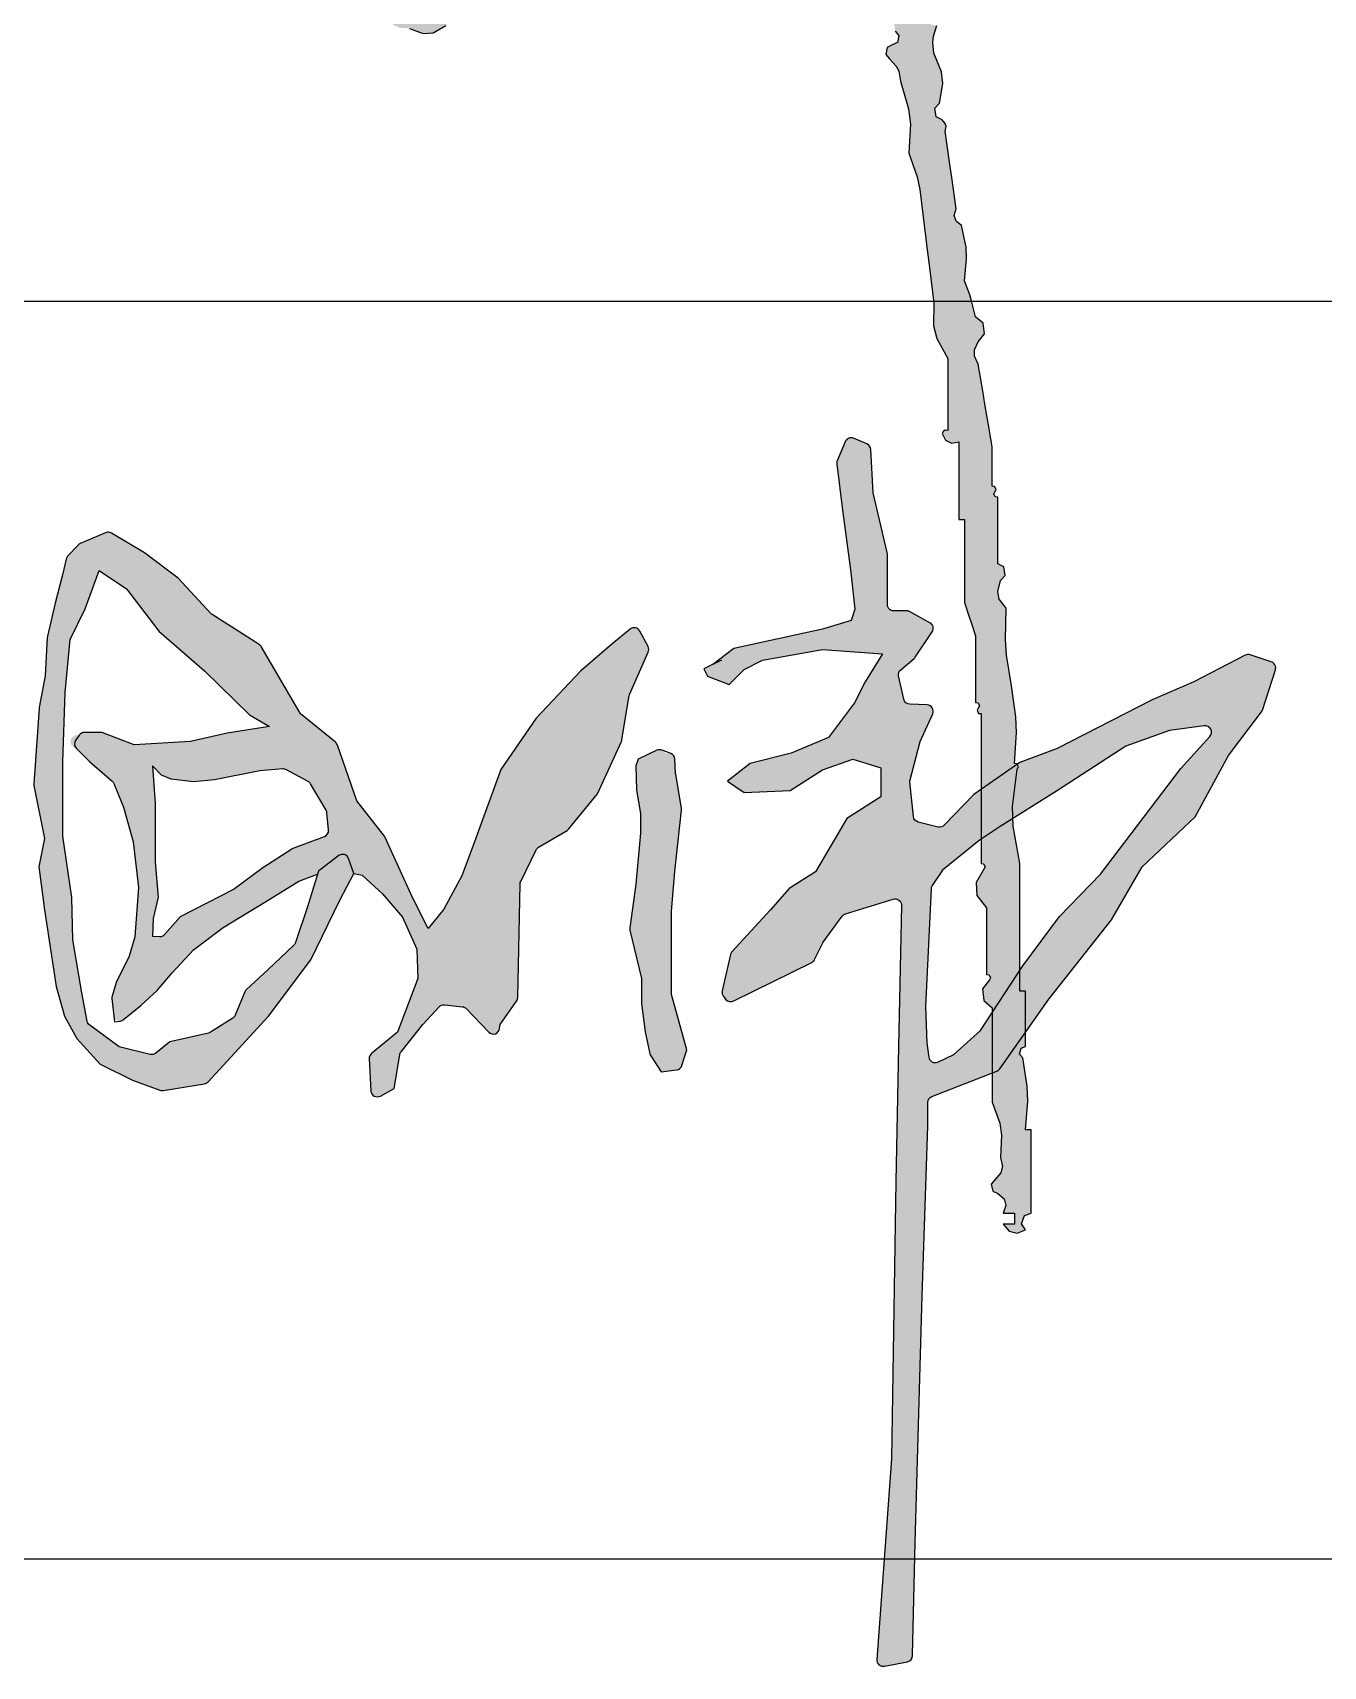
# Model space of a CAD drawing. Extents: x 3757684 to 3906284, y -130571 to 413559.
# Drawn here: x 3901689 to 3903433, y 110751 to 112959 of the extents above; entities that cross this region are included whole.
import ezdxf

# ---------------------------------------------------------------- set-up
doc = ezdxf.new("R2010")
doc.units = 0
doc.header["$LTSCALE"] = 1000
doc.header["$MEASUREMENT"] = 0
doc.layers.get('0').update_dxf_attribs({"color": 4, "linetype": 'CONTINUOUS'})
doc.layers.add('PUB_TITLE', color=4, linetype='CONTINUOUS')

# ---------------------------------------------------------------- blocks, each defined once
blk = doc.blocks.new('asd123213')
h = blk.add_hatch(color=247)
h.paths.add_polyline_path([(36983606.38, 452777.73), (36983601.48, 452782.03), (36983597.22, 452783.31), (36983590.76, 452782.42), (36983579.96, 452788.88), (36983574.27, 452791.73), (36983562.63, 452796.48), (36983551.36, 452796.56), (36983545.69, 452796.24), (36983534.5, 452794.92), (36983519.29, 452787.32), (36983510.72, 452784.68), (36983493.87, 452782.42), (36983486.98, 452777.59), (36983483.88, 452774.15), (36983479.8, 452766.79), (36983478.62, 452764.26), (36983480.19, 452761.12), (36983482.93, 452760.54), (36983488.6, 452756.46), (36983493.37, 452755.59), (36983500.12, 452757.42), (36983501.53, 452760.21), (36983503.3, 452761.53), (36983506.37, 452762.1), (36983518.01, 452770.37), (36983525.17, 452773.44), (36983539.19, 452776.17), (36983551.06, 452776.17), (36983557, 452776.17), (36983568.88, 452776.17), (36983569.18, 452773.39), (36983572.73, 452771.61), (36983575.13, 452773.04), (36983582.92, 452766.49), (36983586.68, 452763.04), (36983593.88, 452755.85), (36983595.42, 452754.61), (36983598.08, 452755.5), (36983598.57, 452757.42), (36983601.72, 452755.03), (36983602.78, 452751.84), (36983601.69, 452748.04), (36983604.55, 452744.49), (36983608.34, 452743.41), (36983612.63, 452744.91), (36983614.6, 452740.27), (36983615.88, 452738.02), (36983618.88, 452733.97), (36983628.79, 452718.4), (36983633.22, 452710.19), (36983640.76, 452693.34), (36983646.86, 452677.01), (36983649.09, 452668.39), (36983651.7, 452651.15), (36983649.11, 452648.37), (36983649.91, 452643.57), (36983653.26, 452641.77), (36983653.26, 452628.02), (36983653.26, 452621.15), (36983653.26, 452607.39), (36983648.89, 452607.39), (36983646.7, 452607.39), (36983642.33, 452607.39), (36983635.44, 452615.51), (36983631.16, 452619.14), (36983622.01, 452624.58), (36983617.54, 452628.05), (36983611.55, 452627.39), (36983603.18, 452624.4), (36983597.82, 452622.8), (36983591.66, 452619.85), (36983587.91, 452615.57), (36983586.03, 452612.09), (36983581.48, 452607.01), (36983579.33, 452604.6), (36983577.46, 452598.97), (36983575.32, 452590.94), (36983574.51, 452577.29), (36983574.51, 452572.47), (36983572.64, 452566.32), (36983571.57, 452555.88), (36983573.44, 452549.19), (36983572.64, 452541.42), (36983572.9, 452534.2), (36983573.44, 452530.72), (36983573.44, 452528.04), (36983573.57, 452526.13), (36983572.51, 452518.6), (36983573.25, 452514.16), (36983576.69, 452507.38), (36983580.43, 452505.48), (36983582.1, 452502.14), (36983581.38, 452498), (36983588.08, 452497.1), (36983592.03, 452494.46), (36983595.44, 452488.63), (36983603.04, 452485.47), (36983607.57, 452484.78), (36983615.76, 452485.5), (36983622.01, 452488.63), (36983632.29, 452497.69), (36983637.3, 452502.39), (36983647.01, 452512.07), (36983647.01, 452508.94), (36983647.01, 452507.38), (36983647.01, 452504.25), (36983649.51, 452504.25), (36983650.76, 452504.25), (36983653.26, 452504.25), (36983653.26, 452489.25), (36983653.26, 452481.75), (36983653.26, 452466.75), (36983640.27, 452449.88), (36983633.37, 452441.72), (36983618.88, 452426.12), (36983617.58, 452420.94), (36983619.18, 452416.66), (36983623.57, 452413.62), (36983624.81, 452410.68), (36983629.12, 452409.82), (36983631.39, 452412.05), (36983640.04, 452414.58), (36983644.48, 452417.54), (36983650.14, 452424.56), (36983665.5, 452445.16), (36983674.03, 452454.96), (36983692.33, 452473), (36983700.05, 452475.62), (36983703.88, 452478.06), (36983709.52, 452483.94), (36983733.44, 452498.74), (36983744.87, 452507.31), (36983765.78, 452526.13), (36983769.91, 452525.42), (36983773.25, 452527.09), (36983775.16, 452530.82), (36983794.65, 452542.13), (36983804.1, 452548.43), (36983822.04, 452562.08), (36983841.72, 452573.77), (36983851.2, 452580.4), (36983868.92, 452594.89), (36983873.05, 452594.18), (36983876.39, 452595.84), (36983878.3, 452599.58), (36983881.37, 452601.81), (36983884.04, 452602.26), (36983887.67, 452601.14), (36983886.26, 452593.75), (36983885.95, 452589.92), (36983886.11, 452582.39), (36983887.56, 452579.55), (36983891.49, 452578.77), (36983893.92, 452580.83), (36983902.01, 452587), (36983905.83, 452590.49), (36983912.68, 452598.02), (36983912.68, 452601.14), (36983922.05, 452601.14), (36983922.24, 452602.53), (36983923.96, 452603.39), (36983925.18, 452602.71), (36983926.82, 452600.72), (36983929.04, 452600.16), (36983931.43, 452601.14), (36983932.72, 452593.62), (36983935.74, 452589.3), (36983942.37, 452585.52), (36983948.78, 452586.04), (36983953.49, 452583.43), (36983956.43, 452577.7), (36983968.03, 452570.87), (36983974.57, 452568.25), (36983987.69, 452565.2), (36983986.61, 452563.55), (36983987.39, 452561.19), (36983989.25, 452560.51), (36983989.74, 452562.43), (36983992.4, 452563.32), (36983993.94, 452562.08), (36983999.67, 452560.69), (36984002.68, 452558.81), (36984006.44, 452554.26), (36984009.56, 452554.26), (36984018.94, 452554.26), (36984023.13, 452550.95), (36984026.11, 452549.84), (36984031.44, 452549.57), (36984039.04, 452546.61), (36984044.71, 452547.05), (36984051.76, 452551.14), (36984058.32, 452557.32), (36984061.07, 452561.46), (36984064.26, 452569.89), (36984064.08, 452575.04), (36984063.4, 452577.76), (36984061.13, 452582.39), (36984059.97, 452598.9), (36984058.37, 452607.26), (36984053.32, 452623.02), (36984050.52, 452631.41), (36984049.86, 452636.07), (36984050.19, 452644.9), (36984041.71, 452656.57), (36984039.08, 452664.85), (36984039.26, 452679.28), (36984040.5, 452680.82), (36984039.61, 452683.48), (36984037.69, 452683.97), (36984029.95, 452698.43), (36984027.29, 452706.76), (36984025.19, 452723.04), (36984021.84, 452724.83), (36984021.04, 452729.63), (36984023.63, 452732.41), (36984020.86, 452739.15), (36984018.9, 452742.42), (36984014.25, 452748.04), (36984015.11, 452756.7), (36984016.89, 452761.35), (36984022.07, 452768.35), (36984033.22, 452782.7), (36984040.63, 452789.1), (36984056.45, 452798.05), (36984056.45, 452800.55), (36984056.45, 452801.8), (36984056.45, 452804.3), (36984060.82, 452804.3), (36984063.01, 452804.3), (36984067.38, 452804.3), (36984069.89, 452801.8), (36984071.14, 452800.55), (36984073.64, 452798.05), (36984076.22, 452795.26), (36984075.42, 452790.46), (36984072.07, 452788.67), (36984072.07, 452772.42), (36984072.07, 452764.29), (36984072.07, 452748.04), (36984067.29, 452743.97), (36984066.62, 452737.35), (36984070.51, 452732.41), (36984071.09, 452722.25), (36984070.04, 452716.67), (36984065.82, 452707.41), (36984067.02, 452690.39), (36984068.28, 452681.85), (36984072.07, 452665.21), (36984077.6, 452660.72), (36984080.01, 452657.62), (36984083.01, 452651.15), (36984097.58, 452637.03), (36984106.57, 452631.04), (36984125.21, 452623.02), (36984137.71, 452623.02), (36984143.96, 452623.02), (36984156.46, 452623.02), (36984161.06, 452627.94), (36984165.37, 452629.66), (36984172.09, 452629.27), (36984179.7, 452636.02), (36984183.21, 452639.85), (36984189.28, 452648.02), (36984188.39, 452664.36), (36984187.45, 452672.55), (36984184.59, 452688.66), (36984179.87, 452689.91), (36984177.15, 452693.16), (36984176.77, 452698.03), (36984170.52, 452716.78), (36984167.4, 452726.16), (36984161.15, 452744.91), (36984160.66, 452750.04), (36984160.01, 452752.66), (36984158.02, 452757.42), (36984147.08, 452793.07), (36984142.67, 452811.33), (36984136.14, 452848.05), (36984130.43, 452871.78), (36984127.61, 452883.66), (36984122.08, 452907.44), (36984122.08, 452922.44), (36984122.08, 452929.94), (36984122.08, 452944.94), (36984124.33, 452944.99), (36984126.03, 452947.53), (36984125.21, 452949.63), (36984133.94, 452958.06), (36984139.21, 452961.68), (36984150.21, 452966.82), (36984162.71, 452966.82), (36984168.96, 452966.82), (36984181.46, 452966.82), (36984190.97, 452970.46), (36984196.29, 452971.46), (36984206.47, 452971.51), (36984216.53, 452971.01), (36984221.59, 452970.37), (36984231.47, 452968.38), (36984233.4, 452966.67), (36984236.83, 452967.53), (36984237.72, 452969.94), (36984259.2, 452966.88), (36984269.91, 452964.67), (36984290.85, 452959.01), (36984292.79, 452956.47), (36984293.22, 452954.28), (36984292.42, 452951.19), (36984297.7, 452942.84), (36984299.45, 452937.6), (36984300.23, 452927.75), (36984298.35, 452918.37), (36984297.42, 452913.69), (36984295.54, 452904.31), (36984295.33, 452901.04), (36984293.98, 452898.06), (36984290.26, 452896.71), (36984288.69, 452891.99), (36984290.85, 452888.68), (36984281.19, 452880.16), (36984276.9, 452874.88), (36984270.54, 452863.68), (36984266.8, 452861.77), (36984265.13, 452858.43), (36984265.85, 452854.3), (36984261.97, 452852.71), (36984260.08, 452851.76), (36984256.47, 452849.62), (36984251.46, 452848.43), (36984247.84, 452849.34), (36984243.97, 452852.74), (36984241.56, 452856.85), (36984237.67, 452858.52), (36984233.03, 452857.43), (36984230.53, 452854.93), (36984229.28, 452853.68), (36984226.78, 452851.18), (36984224.21, 452842.72), (36984225.07, 452836.7), (36984229.91, 452829.3), (36984230.7, 452823.07), (36984230.36, 452819.62), (36984228.34, 452813.67), (36984222.84, 452809.95), (36984220.36, 452807.12), (36984217.41, 452801.17), (36984216.22, 452798.64), (36984217.8, 452795.5), (36984220.53, 452794.92), (36984225.76, 452790.41), (36984231.77, 452789.86), (36984237.72, 452793.36), (36984239.99, 452795.59), (36984244.3, 452794.73), (36984245.53, 452791.79), (36984251.56, 452783.22), (36984253.42, 452777.27), (36984253.35, 452766.79), (36984256.7, 452764.61), (36984258.21, 452762.73), (36984259.6, 452758.98), (36984260.22, 452753.35), (36984260.53, 452750.54), (36984261.16, 452744.91), (36984264.93, 452739.77), (36984265.78, 452735.48), (36984264.29, 452729.29), (36984264.4, 452722.91), (36984265.07, 452719.59), (36984267.41, 452713.66), (36984269.47, 452707.72), (36984269.04, 452703.44), (36984265.85, 452698.03), (36984263.35, 452698.03), (36984262.1, 452698.03), (36984259.6, 452698.03), (36984246.92, 452678.09), (36984239.62, 452668.57), (36984223.66, 452651.15), (36984209.79, 452640.04), (36984203.68, 452632.56), (36984195.53, 452616.77), (36984193.98, 452611.4), (36984196.55, 452606.25), (36984201.78, 452604.27), (36984219.91, 452604.27), (36984228.97, 452604.27), (36984247.1, 452604.27), (36984247.1, 452605.52), (36984247.1, 452606.14), (36984247.1, 452607.39), (36984265.85, 452607.39), (36984275.23, 452607.39), (36984293.98, 452607.39), (36984292.55, 452604.99), (36984294.32, 452601.44), (36984297.1, 452601.14), (36984297.1, 452588.64), (36984297.1, 452582.39), (36984297.1, 452569.89), (36984302.23, 452562.14), (36984303.98, 452557.26), (36984304.92, 452548.01), (36984307.01, 452545.61), (36984306.21, 452541.61), (36984303.36, 452540.2), (36984300.5, 452538.78), (36984299.7, 452534.79), (36984301.79, 452532.38), (36984305.62, 452528.31), (36984307.08, 452525.39), (36984308.04, 452519.88), (36984312.57, 452504.16), (36984313.56, 452495.59), (36984312.73, 452479.25), (36984317.29, 452465.9), (36984318.88, 452458.88), (36984320.55, 452444.87), (36984323.05, 452424.87), (36984324.3, 452414.87), (36984326.8, 452394.86), (36984326.65, 452381.98), (36984328.42, 452374.91), (36984334.61, 452363.61), (36984334.61, 452347.36), (36984334.61, 452339.23), (36984334.61, 452322.98), (36984333.22, 452323.17), (36984332.16, 452322.64), (36984331.48, 452321.42), (36984333.39, 452317.68), (36984336.73, 452316.01), (36984340.86, 452316.73), (36984340.86, 452299.23), (36984340.86, 452290.47), (36984340.86, 452272.97), (36984342.11, 452272.97), (36984342.74, 452272.97), (36984343.99, 452272.97), (36984343.99, 452254.22), (36984343.99, 452244.84), (36984343.99, 452226.09), (36984346.49, 452218.59), (36984347.74, 452214.84), (36984350.24, 452207.34), (36984350.24, 452192.34), (36984350.24, 452184.84), (36984350.24, 452169.83), (36984351.63, 452169.68), (36984352.51, 452167.91), (36984351.8, 452166.71), (36984351.09, 452165.5), (36984351.97, 452163.74), (36984353.36, 452163.58), (36984353.36, 452129.83), (36984353.36, 452112.95), (36984353.36, 452079.2), (36984354.75, 452079.04), (36984355.63, 452077.27), (36984354.92, 452076.07), (36984350.53, 452068.48), (36984351.05, 452061.08), (36984356.49, 452054.19), (36984356.49, 452039.19), (36984356.49, 452031.69), (36984356.49, 452016.69), (36984357.88, 452016.53), (36984358.76, 452014.77), (36984358.05, 452013.56), (36984354.16, 452008.62), (36984354.83, 452002), (36984359.61, 451997.93), (36984359.61, 451976.68), (36984359.61, 451966.05), (36984359.61, 451944.8), (36984363.89, 451932.9), (36984364.89, 451926.17), (36984364.3, 451913.55), (36984365.48, 451908.53), (36984364.58, 451904.92), (36984361.18, 451901.05), (36984359.12, 451898.61), (36984359.9, 451894.69), (36984362.74, 451893.23), (36984366.29, 451890.38), (36984367.37, 451886.59), (36984365.86, 451882.29), (36984368.36, 451882.29), (36984369.61, 451882.29), (36984372.11, 451882.29), (36984372.11, 451879.79), (36984372.11, 451878.54), (36984372.11, 451876.04), (36984369.61, 451876.04), (36984368.36, 451876.04), (36984365.86, 451876.04), (36984369.15, 451872.07), (36984373.6, 451870.96), (36984378.37, 451872.92), (36984376.2, 451876.23), (36984377.78, 451880.94), (36984381.49, 451882.29), (36984381.49, 451901.05), (36984381.49, 451910.42), (36984381.49, 451929.17), (36984380.24, 451929.17), (36984379.62, 451929.17), (36984378.37, 451929.17), (36984379.66, 451945.39), (36984379.34, 451953.74), (36984376.8, 451969.8), (36984375.09, 451971.73), (36984375.95, 451975.16), (36984378.37, 451976.06), (36984378.37, 451988.56), (36984378.37, 451994.81), (36984378.37, 452007.31), (36984377.12, 452007.31), (36984376.49, 452007.31), (36984375.24, 452007.31), (36984375.24, 452036.06), (36984375.24, 452050.44), (36984375.24, 452079.2), (36984371.45, 452100.12), (36984371.12, 452111.22), (36984373.68, 452132.33), (36984374.39, 452133.53), (36984373.5, 452135.3), (36984372.11, 452135.45), (36984373.34, 452152.92), (36984373.02, 452161.87), (36984370.55, 452179.21), (36984367.75, 452196.53), (36984367.11, 452205.42), (36984367.43, 452222.97), (36984363.6, 452228.07), (36984362.74, 452232.41), (36984364.3, 452238.59), (36984366.89, 452241.38), (36984366.09, 452246.18), (36984362.74, 452247.97), (36984362.74, 452262.97), (36984362.74, 452270.47), (36984362.74, 452285.47), (36984361.35, 452285.63), (36984360.47, 452287.39), (36984361.18, 452288.6), (36984361.88, 452289.8), (36984361, 452291.57), (36984359.61, 452291.73), (36984359.61, 452300.48), (36984359.61, 452304.85), (36984359.61, 452313.6), (36984358.99, 452317.35), (36984358.68, 452319.23), (36984358.05, 452322.98), (36984355.55, 452337.98), (36984354.3, 452345.48), (36984351.8, 452360.48), (36984349.61, 452364.98), (36984349.61, 452368.49), (36984351.8, 452372.99), (36984355.27, 452377.46), (36984354.6, 452383.45), (36984350.24, 452387.05), (36984348.22, 452395.31), (36984346.96, 452399.4), (36984343.99, 452407.37), (36984345.23, 452419.82), (36984344.91, 452426.35), (36984342.42, 452438.62), (36984339.25, 452440.98), (36984338.17, 452444.21), (36984339.3, 452448), (36984336.8, 452465.5), (36984335.55, 452474.25), (36984333.05, 452491.75), (36984333.64, 452494.26), (36984333.19, 452496.07), (36984331.48, 452498), (36984328.13, 452499.8), (36984327.33, 452504.6), (36984329.92, 452507.38), (36984331.87, 452518.53), (36984331.15, 452525.06), (36984326.8, 452535.51), (36984326.19, 452541.76), (36984326.53, 452545.13), (36984328.36, 452551.14), (36984325.25, 452551.56), (36984323.67, 452554.26), (36984319.63, 452575.21), (36984318.67, 452586.06), (36984318.98, 452607.39), (36984322.83, 452609.74), (36984324.55, 452612.31), (36984325.23, 452616.77), (36984350.72, 452620.46), (36984363.59, 452621.71), (36984389.3, 452623.02), (36984391.8, 452625.52), (36984393.06, 452626.77), (36984395.56, 452629.27), (36984397.52, 452634.58), (36984397.07, 452638.59), (36984393.99, 452643.34), (36984368.93, 452669.54), (36984356.43, 452682.66), (36984331.48, 452708.97), (36984330.27, 452712.73), (36984325.34, 452714.38), (36984322.11, 452712.1), (36984319.7, 452707.99), (36984315.8, 452706.32), (36984311.17, 452707.41), (36984316.89, 452704.46), (36984319.51, 452699.76), (36984318.98, 452693.34), (36984327.11, 452685.22), (36984331.17, 452681.15), (36984339.3, 452673.03), (36984343.69, 452669.98), (36984345.29, 452665.71), (36984343.99, 452660.53), (36984347.98, 452657.27), (36984351.43, 452656.41), (36984356.49, 452657.4), (36984355.92, 452653.25), (36984357.51, 452650.06), (36984361.18, 452648.02), (36984358.5, 452641.94), (36984355.91, 452638.99), (36984350.24, 452635.52), (36984335.23, 452635.52), (36984327.73, 452635.52), (36984312.73, 452635.52), (36984304.06, 452653.08), (36984301.09, 452662.98), (36984298.67, 452682.4), (36984294.36, 452690.94), (36984293.29, 452696.31), (36984293.98, 452705.85), (36984296.48, 452708.35), (36984297.73, 452709.6), (36984300.23, 452712.1), (36984305.7, 452715.18), (36984311.1, 452714.64), (36984315.86, 452710.53), (36984319.04, 452715.95), (36984319.47, 452720.22), (36984317.42, 452726.16), (36984315.03, 452737.17), (36984315.39, 452743.61), (36984318.98, 452754.29), (36984322.81, 452757.31), (36984324.51, 452759.35), (36984326.8, 452763.67), (36984325.03, 452776.06), (36984324.71, 452782.41), (36984325.23, 452794.92), (36984321.25, 452795.33), (36984318.51, 452798.76), (36984318.98, 452802.73), (36984315.93, 452807.78), (36984312.35, 452810.02), (36984306.48, 452810.55), (36984306.48, 452813.05), (36984306.48, 452814.3), (36984306.48, 452816.8), (36984288.98, 452816.8), (36984280.23, 452816.8), (36984262.72, 452816.8), (36984262.91, 452818.18), (36984262.38, 452819.24), (36984261.16, 452819.92), (36984273.9, 452842.61), (36984281.56, 452853.46), (36984298.67, 452873.06), (36984307.57, 452883.83), (36984311.02, 452890.72), (36984314.29, 452904.31), (36984318.32, 452922.67), (36984318.97, 452932.46), (36984317.42, 452951.19), (36984317.99, 452955.92), (36984318.98, 452960.57), (36984315.56, 452963.56), (36984312.53, 452964.43), (36984308.04, 452963.69), (36984302.42, 452969.32), (36984299.6, 452972.13), (36984293.98, 452977.76), (36984282.31, 452981.59), (36984276.33, 452983.16), (36984264.29, 452985.57), (36984256.14, 452985.72), (36984252.05, 452986.04), (36984243.97, 452987.13), (36984242.05, 452988.85), (36984238.62, 452987.99), (36984237.72, 452985.57), (36984224.01, 452984.34), (36984216.88, 452984.66), (36984203.34, 452987.13), (36984202.14, 452987.84), (36984200.37, 452986.96), (36984200.22, 452985.57), (36984183.96, 452985.57), (36984175.84, 452985.57), (36984159.59, 452985.57), (36984153.43, 452981.11), (36984148.1, 452980.22), (36984140.83, 452982.45), (36984133.58, 452978.78), (36984129.79, 452977.2), (36984122.08, 452974.63), (36984120.17, 452970.9), (36984116.83, 452969.23), (36984112.7, 452969.94), (36984108.29, 452961.77), (36984106.66, 452957.19), (36984104.89, 452948.07), (36984101, 452941.62), (36984101.55, 452935.03), (36984106.45, 452929.31), (36984105.15, 452913.1), (36984105.47, 452904.75), (36984108.02, 452888.68), (36984110.9, 452881.65), (36984111.59, 452877.52), (36984111.14, 452869.93), (36984114.89, 452854.93), (36984116.77, 452847.43), (36984120.52, 452832.43), (36984121.08, 452824.84), (36984121.72, 452821.03), (36984123.64, 452813.67), (36984127.48, 452804.1), (36984128.77, 452798.92), (36984129.89, 452788.67), (36984134.89, 452768.67), (36984137.39, 452758.67), (36984142.4, 452738.66), (36984148.32, 452717.3), (36984152.47, 452706.76), (36984162.71, 452687.09), (36984164.6, 452683.1), (36984164.97, 452680.52), (36984164.27, 452676.15), (36984168.96, 452667.82), (36984170.09, 452662.21), (36984168.96, 452652.71), (36984165.84, 452649.59), (36984164.27, 452648.02), (36984161.15, 452644.9), (36984149.59, 452641.9), (36984143.39, 452641.24), (36984131.46, 452641.77), (36984126.46, 452644.27), (36984123.96, 452645.52), (36984118.95, 452648.02), (36984105.96, 452656.44), (36984099.97, 452662.1), (36984090.83, 452674.59), (36984088.66, 452685.29), (36984087.41, 452690.61), (36984084.57, 452701.16), (36984085.04, 452720), (36984085.99, 452729.48), (36984089.26, 452748.04), (36984087.55, 452749.97), (36984088.41, 452753.4), (36984090.83, 452754.29), (36984090.83, 452776.79), (36984090.83, 452788.04), (36984090.83, 452810.55), (36984088.05, 452810.85), (36984086.27, 452814.4), (36984087.7, 452816.8), (36984082.87, 452818.87), (36984078.32, 452821.49), (36984068.52, 452823.55), (36984062.79, 452823.19), (36984053.32, 452819.92), (36984052.91, 452815.94), (36984049.48, 452813.2), (36984045.51, 452813.67), (36984032.37, 452803.84), (36984026.52, 452796.97), (36984018.94, 452782.42), (36984014.36, 452778.92), (36984010.5, 452778.06), (36984004.88, 452779.29), (36984000.28, 452783.53), (36983998.28, 452786.2), (36983995.5, 452791.79), (36983994.26, 452793.33), (36983995.15, 452796), (36983997.06, 452796.48), (36983995.16, 452800.22), (36983991.82, 452801.89), (36983987.69, 452801.17), (36983984.6, 452803.4), (36983983.93, 452807.44), (36983986.12, 452810.55), (36983983.74, 452815.98), (36983982.79, 452818.84), (36983981.44, 452824.61), (36983977.68, 452828.36), (36983975.81, 452830.24), (36983972.06, 452833.99), (36983965.56, 452838.17), (36983961.01, 452839.31), (36983953.31, 452838.68), (36983950.05, 452834.68), (36983949.19, 452831.23), (36983950.18, 452826.17), (36983963.27, 452800.93), (36983971.25, 452788.8), (36983989.25, 452766.79), (36983988.06, 452760.62), (36983987.75, 452757.45), (36983987.69, 452751.16), (36983972.95, 452736.36), (36983966.25, 452728.05), (36983954.87, 452710.53), (36983949.02, 452703.68), (36983946.45, 452699.82), (36983942.37, 452691.78), (36983930.18, 452675.32), (36983924.78, 452666.43), (36983915.8, 452648.02), (36983912.4, 452644.15), (36983908.12, 452643.08), (36983903.3, 452644.9), (36983903.3, 452642.4), (36983903.3, 452641.15), (36983903.3, 452638.65), (36983898.35, 452641.6), (36983896.08, 452644.24), (36983893.92, 452649.59), (36983889, 452656.38), (36983887.03, 452660.33), (36983884.55, 452668.34), (36983879.57, 452672.88), (36983877.82, 452677.25), (36983878.3, 452683.97), (36983870.88, 452688.13), (36983867.48, 452692.82), (36983865.79, 452701.16), (36983853.07, 452709.2), (36983847.14, 452714.46), (36983837.67, 452726.16), (36983829.39, 452729.09), (36983824.39, 452729.45), (36983815.79, 452727.72), (36983808.36, 452726.53), (36983804.17, 452726.88), (36983797.03, 452729.29), (36983793.69, 452725.73), (36983791.76, 452724.12), (36983787.66, 452721.47), (36983793.95, 452712.29), (36983799.13, 452708.22), (36983809.54, 452704.28), (36983815.42, 452696.1), (36983817.98, 452691.63), (36983822.04, 452682.4), (36983827.7, 452678.3), (36983830.99, 452676.66), (36983837.67, 452674.59), (36983842.26, 452673.33), (36983844.53, 452672.36), (36983848.6, 452669.9), (36983863.56, 452657.47), (36983870.55, 452650.47), (36983882.98, 452635.52), (36983884.85, 452630.18), (36983884.41, 452626.26), (36983881.42, 452621.46), (36983875.87, 452613.43), (36983871.57, 452609.85), (36983862.67, 452605.83), (36983854.17, 452598.12), (36983848.67, 452595.03), (36983837.67, 452591.77), (36983826.89, 452580.45), (36983820.29, 452575.5), (36983806.41, 452568.33), (36983789.43, 452556.31), (36983780.64, 452550.66), (36983762.65, 452540.2), (36983755.8, 452534.34), (36983751.94, 452531.77), (36983743.9, 452527.7), (36983742, 452523.96), (36983738.66, 452522.29), (36983734.53, 452523.01), (36983714.02, 452506.41), (36983703.35, 452498.56), (36983681.39, 452483.94), (36983677.62, 452483.49), (36983675.73, 452483.17), (36983672.02, 452482.38), (36983673.13, 452486.01), (36983672.69, 452488.67), (36983670.45, 452491.75), (36983668.74, 452493.68), (36983669.6, 452497.11), (36983672.02, 452498), (36983671.24, 452517.53), (36983669.97, 452527.37), (36983665.77, 452546.45), (36983667.64, 452548.32), (36983668.58, 452549.26), (36983670.45, 452551.14), (36983670.8, 452554.76), (36983669.13, 452557.55), (36983665.77, 452558.95), (36983666.19, 452581.59), (36983667.46, 452593.03), (36983672.02, 452615.21), (36983670.14, 452632.08), (36983669.2, 452640.52), (36983667.33, 452657.4), (36983665.55, 452668.67), (36983664.61, 452674.29), (36983662.64, 452685.53), (36983660.14, 452686.78), (36983658.89, 452687.41), (36983656.39, 452688.66), (36983656.33, 452696.18), (36983656.02, 452699.98), (36983654.83, 452707.41), (36983643.14, 452728.77), (36983637.2, 452739.4), (36983625.14, 452760.54), (36983622.55, 452762.7), (36983620.68, 452763.45), (36983617.32, 452763.67), (36983612.45, 452768.87), (36983610.22, 452771.73)])
h.paths.add_polyline_path([(36983613.26, 452607.08), (36983615.13, 452606.14), (36983618.88, 452604.27), (36983623.71, 452601.12), (36983625.89, 452598.58), (36983628.26, 452593.33), (36983631.81, 452590.48), (36983632.89, 452586.69), (36983631.39, 452582.39), (36983634.26, 452579.68), (36983636.83, 452578.82), (36983640.76, 452579.27), (36983639.65, 452575.63), (36983640.09, 452572.97), (36983642.33, 452569.89), (36983646.46, 452560.08), (36983646.02, 452552.58), (36983640.76, 452543.32), (36983637.22, 452540.47), (36983636.13, 452536.68), (36983637.64, 452532.38), (36983631.45, 452524.83), (36983628.33, 452521.08), (36983622.01, 452513.63), (36983615.76, 452510.51), (36983613.47, 452506.58), (36983608.84, 452505.26), (36983604.82, 452507.38), (36983594.98, 452516.66), (36983590.84, 452522.86), (36983586.07, 452535.51), (36983585.31, 452545.58), (36983584.76, 452560.88), (36983587.5, 452571.81), (36983590.23, 452590.39), (36983596.79, 452597.49), (36983600.62, 452605.69), (36983609.2, 452609.11)], flags=16)
h.paths.add_polyline_path([(36983928.3, 452638.65), (36983931.43, 452638.65), (36983930.71, 452639.85), (36983931.6, 452641.62), (36983932.99, 452641.77), (36983949.24, 452658.03), (36983957.37, 452666.15), (36983973.62, 452682.4), (36983982.23, 452698.25), (36983987.31, 452705.87), (36983998.63, 452719.91), (36984001.75, 452719.91), (36984003.31, 452719.91), (36984006.44, 452719.91), (36984011.04, 452704.01), (36984012.63, 452695.75), (36984014.25, 452679.28), (36984018.77, 452670.9), (36984020.68, 452666.45), (36984023.63, 452657.4), (36984024.61, 452649.56), (36984025.96, 452645.51), (36984029.88, 452638.65), (36984033.63, 452623.65), (36984035.51, 452616.15), (36984039.26, 452601.14), (36984043.68, 452590.1), (36984043.25, 452581.97), (36984037.69, 452571.45), (36984034.65, 452567.06), (36984030.37, 452565.46), (36984025.19, 452566.76), (36984022.69, 452569.26), (36984021.44, 452570.51), (36984018.94, 452573.01), (36984012.69, 452573.01), (36984012.69, 452576.14), (36984010.31, 452575.16), (36984008.08, 452575.72), (36984006.44, 452577.7), (36984001.53, 452582.01), (36983997.28, 452583.28), (36983990.81, 452582.39), (36983977.02, 452593.48), (36983969.31, 452598.3), (36983953.31, 452605.83), (36983943.75, 452613.31), (36983938.71, 452616.78), (36983928.3, 452623.02)], flags=16)
h.paths.add_polyline_path([(36984225.22, 452632.4), (36984228.09, 452635.11), (36984230.67, 452635.97), (36984234.6, 452635.52), (36984244.45, 452650.62), (36984249.45, 452658.12), (36984259.6, 452673.03), (36984266.54, 452676.82), (36984270.53, 452678.15), (36984278.35, 452679.28), (36984283.7, 452669.36), (36984284.13, 452661.6), (36984279.91, 452651.15), (36984277.82, 452648.75), (36984278.62, 452644.75), (36984281.48, 452643.34), (36984285.02, 452640.49), (36984286.11, 452636.69), (36984284.6, 452632.4), (36984282.22, 452633.38), (36984279.99, 452632.82), (36984278.35, 452630.83), (36984272.2, 452627.52), (36984269.07, 452625.95), (36984262.72, 452623.02), (36984248.97, 452623.02), (36984242.1, 452623.02), (36984228.34, 452623.02), (36984225.63, 452625.9), (36984224.77, 452628.47)], flags=16)
h.paths.add_polyline_path([(36984268.57, 452786.64), (36984268.98, 452793.36), (36984271.48, 452795.86), (36984272.73, 452797.11), (36984275.23, 452799.61), (36984284.93, 452802.13), (36984290.92, 452801.75), (36984300.23, 452798.05), (36984304.03, 452790.86), (36984305.61, 452787.05), (36984308.04, 452779.29), (36984306.64, 452771.9), (36984306.32, 452768.07), (36984306.48, 452760.54), (36984301.73, 452758.87), (36984299.39, 452757.54), (36984295.54, 452754.29), (36984294.61, 452756.92), (36984291.96, 452758.25), (36984289.29, 452757.42), (36984282.62, 452761.84), (36984279.65, 452765.56), (36984276.79, 452773.04), (36984278.03, 452774.58), (36984277.14, 452777.24), (36984275.23, 452777.73), (36984270.3, 452782.32)], flags=16)
at = {"color": 247}
for points in [[(36984031.44, 452549.57), (36984039.04, 452546.61), (36984044.71, 452547.05), (36984051.76, 452551.14)], [(36984304.92, 452548.01), (36984307.01, 452545.61), (36984306.21, 452541.61), (36984303.36, 452540.2), (36984300.5, 452538.78), (36984299.7, 452534.79), (36984301.79, 452532.38), (36984305.62, 452528.31), (36984307.08, 452525.39), (36984308.04, 452519.88), (36984312.57, 452504.16), (36984313.56, 452495.59), (36984312.73, 452479.25), (36984317.29, 452465.9), (36984318.88, 452458.88), (36984320.55, 452444.87), (36984323.05, 452424.87), (36984324.3, 452414.87), (36984326.8, 452394.86), (36984326.65, 452381.98), (36984328.42, 452374.91), (36984334.61, 452363.61), (36984334.61, 452347.36), (36984334.61, 452339.23), (36984334.61, 452322.98), (36984333.22, 452323.17), (36984332.16, 452322.64), (36984331.48, 452321.42), (36984333.39, 452317.68), (36984336.73, 452316.01), (36984340.86, 452316.73), (36984340.86, 452299.23), (36984340.86, 452290.47), (36984340.86, 452272.97), (36984342.11, 452272.97), (36984342.74, 452272.97), (36984343.99, 452272.97), (36984343.99, 452254.22), (36984343.99, 452244.84), (36984343.99, 452226.09), (36984346.49, 452218.59), (36984347.74, 452214.84), (36984350.24, 452207.34), (36984350.24, 452192.34), (36984350.24, 452184.84), (36984350.24, 452169.83), (36984351.63, 452169.68), (36984352.51, 452167.91), (36984351.8, 452166.71), (36984351.09, 452165.5), (36984351.97, 452163.74), (36984353.36, 452163.58), (36984353.36, 452129.83), (36984353.36, 452112.95), (36984353.36, 452079.2), (36984354.75, 452079.04), (36984355.63, 452077.27), (36984354.92, 452076.07), (36984350.53, 452068.48), (36984351.05, 452061.08), (36984356.49, 452054.19), (36984356.49, 452039.19), (36984356.49, 452031.69), (36984356.49, 452016.69), (36984357.88, 452016.53), (36984358.76, 452014.77), (36984358.05, 452013.56), (36984354.16, 452008.62), (36984354.83, 452002), (36984359.61, 451997.93), (36984359.61, 451976.68), (36984359.61, 451966.05), (36984359.61, 451944.8), (36984363.89, 451932.9), (36984364.89, 451926.17), (36984364.3, 451913.55), (36984365.48, 451908.53), (36984364.58, 451904.92), (36984361.18, 451901.05), (36984359.12, 451898.61), (36984359.9, 451894.69), (36984362.74, 451893.23), (36984366.29, 451890.38), (36984367.37, 451886.59), (36984365.86, 451882.29), (36984368.36, 451882.29), (36984369.61, 451882.29), (36984372.11, 451882.29), (36984372.11, 451879.79), (36984372.11, 451878.54), (36984372.11, 451876.04), (36984369.61, 451876.04), (36984368.36, 451876.04), (36984365.86, 451876.04), (36984369.15, 451872.07), (36984373.6, 451870.96), (36984378.37, 451872.92), (36984376.2, 451876.23), (36984377.78, 451880.94), (36984381.49, 451882.29), (36984381.49, 451901.05), (36984381.49, 451910.42), (36984381.49, 451929.17), (36984380.24, 451929.17), (36984379.62, 451929.17), (36984378.37, 451929.17), (36984379.66, 451945.39), (36984379.34, 451953.74), (36984376.8, 451969.8), (36984375.09, 451971.73), (36984375.95, 451975.16), (36984378.37, 451976.06), (36984378.37, 451988.56), (36984378.37, 451994.81), (36984378.37, 452007.31), (36984377.12, 452007.31), (36984376.49, 452007.31), (36984375.24, 452007.31), (36984375.24, 452036.06), (36984375.24, 452050.44), (36984375.24, 452079.2), (36984371.45, 452100.12), (36984371.12, 452111.22), (36984373.68, 452132.33), (36984374.39, 452133.53), (36984373.5, 452135.3), (36984372.11, 452135.45), (36984373.34, 452152.92), (36984373.02, 452161.87), (36984370.55, 452179.21), (36984367.75, 452196.53), (36984367.11, 452205.42), (36984367.43, 452222.97), (36984363.6, 452228.07), (36984362.74, 452232.41), (36984364.3, 452238.59), (36984366.89, 452241.38), (36984366.09, 452246.18), (36984362.74, 452247.97), (36984362.74, 452262.97), (36984362.74, 452270.47), (36984362.74, 452285.47), (36984361.35, 452285.63), (36984360.47, 452287.39), (36984361.18, 452288.6), (36984361.88, 452289.8), (36984361, 452291.57), (36984359.61, 452291.73), (36984359.61, 452300.48), (36984359.61, 452304.85), (36984359.61, 452313.6), (36984358.99, 452317.35), (36984358.68, 452319.23), (36984358.05, 452322.98), (36984355.55, 452337.98), (36984354.3, 452345.48), (36984351.8, 452360.48), (36984349.61, 452364.98), (36984349.61, 452368.49), (36984351.8, 452372.99), (36984355.27, 452377.46), (36984354.6, 452383.45), (36984350.24, 452387.05), (36984348.22, 452395.31), (36984346.96, 452399.4), (36984343.99, 452407.37), (36984345.23, 452419.82), (36984344.91, 452426.35), (36984342.42, 452438.62), (36984339.25, 452440.98), (36984338.17, 452444.21), (36984339.3, 452448), (36984336.8, 452465.5), (36984335.55, 452474.25), (36984333.05, 452491.75), (36984333.64, 452494.26), (36984333.19, 452496.07), (36984331.48, 452498), (36984328.13, 452499.8), (36984327.33, 452504.6), (36984329.92, 452507.38), (36984331.87, 452518.53), (36984331.15, 452525.06), (36984326.8, 452535.51), (36984326.19, 452541.76), (36984326.53, 452545.13), (36984328.36, 452551.14)]]:
    blk.add_lwpolyline(points, dxfattribs=at)
blk = doc.blocks.new('ghsad123')
h = blk.add_hatch(color=256)
h.dxf.hatch_style = 1
h.paths.add_polyline_path([(-1494729.3, 104766.37, 0.06881), (-1494729.32, 104767.2), (-1494732.05, 104783.53), (-1494732.36, 104790.35, 0.542845), (-1494736.7, 104792.9, 0.438376), (-1494740.8, 104794.53), (-1494749.6, 104790.31), (-1494750.74, 104787.28), (-1494750.49, 104775.81), (-1494748.49, 104764.59), (-1494748.49, 104755.61), (-1494750.8, 104731.7), (-1494753.52, 104711.12, 0.091442), (-1494753.47, 104710.04), (-1494748.01, 104687.05), (-1494748.01, 104676.07, 0.0293), (-1494747.99, 104675.72), (-1494746.41, 104662.34), (-1494744.13, 104652.1, 0.089688), (-1494743.72, 104651.12), (-1494738.83, 104643.6), (-1494731.57, 104644.54, 0.294568), (-1494729.09, 104646.64), (-1494726.86, 104653.96), (-1494734.04, 104680.28), (-1494734.04, 104691.04), (-1494734.04, 104718.95), (-1494732.45, 104737.68)])
h.paths.add_polyline_path([(-1494629.65, 104859.98, -0.414214), (-1494632.65, 104862.98), (-1494632.65, 104886.68, 0.057707), (-1494632.73, 104887.37), (-1494639.31, 104915.41), (-1494640.44, 104935.74, 0.286254), (-1494642.27, 104938.33), (-1494648.47, 104940.96, 0.414214), (-1494652.4, 104939.36), (-1494656.2, 104930.4, 0.131851), (-1494656.41, 104928.86), (-1494653.7, 104907.2), (-1494650, 104879.25), (-1494647.94, 104860.76), (-1494649.59, 104855.42), (-1494663.17, 104851.31), (-1494704.71, 104842.27), (-1494714.65, 104834.83), (-1494718.73, 104832.79), (-1494717.02, 104829.36), (-1494706.88, 104825.44), (-1494699.93, 104832.38), (-1494691.34, 104836.87), (-1494663.13, 104841.77), (-1494634.93, 104839.73), (-1494643.1, 104826.66), (-1494648.01, 104816.86), (-1494660.28, 104800.52), (-1494677.85, 104793.17), (-1494697.07, 104788.27), (-1494707.69, 104780.1), (-1494699.93, 104774.79), (-1494678.26, 104775.61), (-1494663.13, 104785.41), (-1494648.83, 104790.31), (-1494635.74, 104786.22), (-1494635.74, 104772.75), (-1494651.69, 104762.53), (-1494666.41, 104737.49), (-1494678.68, 104729.73), (-1494687.68, 104719.52), (-1494705.53, 104700.09, 0.129792), (-1494706.25, 104698.73), (-1494710.2, 104681.63, 0.234689), (-1494709.58, 104679.04, 0.595977), (-1494704.77, 104676.86), (-1494668.14, 104694.97, 0.16336), (-1494666.78, 104696.32), (-1494662.74, 104704.4), (-1494653.34, 104717.47), (-1494629.89, 104724.68, -0.511276), (-1494626.01, 104721.75), (-1494627.43, 104655.54), (-1494628.74, 104592.19), (-1494630.69, 104462.02), (-1494637.59, 104367.79, 0.493524), (-1494634.04, 104364.63), (-1494623.26, 104366.7, 0.353015), (-1494620.83, 104369.57), (-1494619.58, 104422.67), (-1494616.31, 104538.49), (-1494613.7, 104618.17), (-1494613.7, 104629.19, -0.308605), (-1494611.79, 104631.98), (-1494581.19, 104643.97, 0.146896), (-1494579.84, 104645.04), (-1494556.79, 104677.74), (-1494527.37, 104714.97), (-1494512.99, 104739.79), (-1494488.15, 104763.3), (-1494472.46, 104792.04), (-1494457.07, 104812.54, 0.082871), (-1494456.62, 104813.42), (-1494450.5, 104832.3, 0.414214), (-1494452.43, 104836.07), (-1494462.38, 104839.3, 0.200028), (-1494464.68, 104839.11), (-1494488.8, 104826.66), (-1494508.41, 104818.17), (-1494552.87, 104795.31), (-1494570.51, 104788.78), (-1494592.09, 104773.75), (-1494605.91, 104759.34, -0.269021), (-1494608.81, 104758.5), (-1494618.15, 104760.83, -0.316222), (-1494620.4, 104763.44), (-1494622.1, 104780.22), (-1494617.22, 104798.72), (-1494611.36, 104811.6, 0.534459), (-1494613.99, 104815.84), (-1494622.1, 104816.12, -0.341733), (-1494624.92, 104818.46), (-1494627.36, 104829.42, -0.280142), (-1494626.36, 104832.37), (-1494620.11, 104837.61, 0.070355), (-1494619.55, 104838.23), (-1494611.59, 104850.06, 0.440975), (-1494612.64, 104854.37), (-1494622.2, 104859.61, 0.126117), (-1494623.64, 104859.98)])
h.paths.add_polyline_path([(-1494579.65, 104758.83), (-1494553.18, 104775.36), (-1494520.76, 104796.52), (-1494500.25, 104803.79), (-1494483.92, 104805.99, -0.699558), (-1494481.29, 104801), (-1494494.96, 104785.94), (-1494532.67, 104736.35), (-1494551.86, 104716.52), (-1494569.06, 104693.38), (-1494588.91, 104662.97), (-1494601.48, 104651.74), (-1494608.99, 104648.2, -0.509809), (-1494613.25, 104650.55), (-1494614.06, 104657.02), (-1494614.71, 104674.21), (-1494612.07, 104730.4), (-1494606.78, 104738.34), (-1494589.57, 104752.22)], flags=16)
h = blk.add_hatch(color=256)
h.dxf.hatch_style = 1
h.paths.add_polyline_path([(-1494848.19, 104710.9), (-1494855.59, 104725.43), (-1494868.39, 104753.59, 0.058815), (-1494868.75, 104754.2), (-1494881.69, 104770.82), (-1494890.81, 104796.93, 0.138789), (-1494891.75, 104798.27), (-1494908.01, 104811.51), (-1494926.6, 104843.2, 0.119037), (-1494927.58, 104844.21), (-1494949.98, 104858.46), (-1494965.65, 104875.36), (-1494981.31, 104887.26), (-1494996.92, 104896.5, 0.239084), (-1494999.63, 104896.67), (-1495011.54, 104891.58, 0.105516), (-1495012.57, 104890.85), (-1495017.45, 104885.57, 0.127735), (-1495018.16, 104884.24), (-1495019.93, 104876.96), (-1495023.34, 104863.58), (-1495026.93, 104848.02, 0.043397), (-1495027, 104847.5), (-1495027.97, 104829.51), (-1495030.85, 104814.6, 0.030574), (-1495030.9, 104814.24), (-1495033.35, 104778.79, 0.06671), (-1495033.29, 104777.99), (-1495028.31, 104753.1), (-1495031.03, 104739.87), (-1495028.31, 104719.63), (-1495022.84, 104683.72), (-1495018.95, 104669.72), (-1495013.11, 104659.21), (-1495002.2, 104647.15), (-1494987.01, 104639.75), (-1494974.13, 104634.97, 0.130022), (-1494972.6, 104634.82), (-1494953.25, 104637.98, 0.167714), (-1494951.53, 104638.91), (-1494923.14, 104669.72), (-1494903.28, 104696.18), (-1494889.65, 104724.19), (-1494883.03, 104736.65), (-1494885.55, 104743.69, 0.506507), (-1494890.18, 104745.07), (-1494898.99, 104738.4, 0.206822), (-1494900.17, 104736.33), (-1494900.23, 104736.31), (-1494904.84, 104721.08), (-1494910.68, 104703.57), (-1494923.53, 104691.51), (-1494933.55, 104682.23, 0.109985), (-1494934.3, 104681.16), (-1494939.11, 104669.33), (-1494950.8, 104661.93), (-1494969.49, 104657.65), (-1494977.28, 104651.43), (-1494993.25, 104655.32), (-1495008.04, 104666.21), (-1495010.77, 104680.61), (-1495015.06, 104705.52), (-1495015.45, 104725.36), (-1495019.73, 104754.16), (-1495019.73, 104774.39), (-1495019.73, 104789.18), (-1495018.58, 104821.64), (-1495016.24, 104846.55), (-1495009.23, 104860.95), (-1495002.61, 104878.85), (-1494989.76, 104870.29), (-1494974.57, 104850.44), (-1494953.14, 104831.76), (-1494932.12, 104811.14), (-1494922.76, 104805.65), (-1494942.62, 104802.53), (-1494959.75, 104798.64), (-1494986.24, 104797.09), (-1495000.91, 104802.72, 0.091975), (-1495001.99, 104802.92), (-1495009.56, 104802.92, 0.250607), (-1495012.06, 104801.59, 1.061442), (-1495013.32, 104795.35), (-1495007.27, 104789.3), (-1494995.98, 104779.58), (-1494991.3, 104767.9), (-1494986.63, 104751.56), (-1494984.25, 104730.19), (-1494985.96, 104706.94), (-1494988.65, 104697.9), (-1494994.75, 104685.46), (-1494996.55, 104679.18, 0.096599), (-1494996.65, 104678.04), (-1494995.67, 104668.89, 0.457916), (-1494991.2, 104668.09), (-1494983.03, 104674.71), (-1494975.45, 104681.79), (-1494968.37, 104690.09), (-1494958.35, 104700.83), (-1494944.42, 104711.33), (-1494924.15, 104723.78), (-1494909, 104733.05), (-1494900.23, 104736.31), (-1494899.77, 104737.81), (-1494890.18, 104745.07, -0.506507), (-1494885.55, 104743.69), (-1494883.03, 104736.65), (-1494879.14, 104735.87), (-1494869.68, 104727.21), (-1494860.21, 104716.18), (-1494853.51, 104701.21), (-1494853.12, 104687.42), (-1494862.58, 104662.22), (-1494874.81, 104652.15, 0.238826), (-1494875.9, 104649.67), (-1494875.07, 104634.7, 0.553472), (-1494870.62, 104632.24), (-1494864.16, 104635.83), (-1494861.4, 104652.37), (-1494850.75, 104665.76), (-1494842.08, 104675.22), (-1494831.05, 104674.03), (-1494819.81, 104662.25, 0.807186), (-1494814.81, 104665.31), (-1494806.73, 104676.83, 0.148439), (-1494806.19, 104678.49), (-1494805.02, 104732.41), (-1494797.14, 104748.56), (-1494783.01, 104756.95, 0.088001), (-1494782.21, 104757.64), (-1494768.75, 104774.16), (-1494757.49, 104798.61, 0.067433), (-1494757.26, 104799.38), (-1494753.77, 104820.64), (-1494744.91, 104840.57, 0.231156), (-1494745, 104843.2), (-1494748.89, 104850.49, 0.474314), (-1494753.45, 104851.38), (-1494762.05, 104844.27), (-1494776.64, 104831.67), (-1494797.53, 104809.61), (-1494814.09, 104785.58), (-1494826.5, 104751.54), (-1494832.41, 104735.53), (-1494840.79, 104720.01)])
h.paths.add_polyline_path([(-1494896.95, 104754.04), (-1494911.59, 104748.6, 0.055093), (-1494912.18, 104748.31), (-1494925.82, 104739.46), (-1494939.27, 104729.45), (-1494964.43, 104716.51), (-1494972.72, 104707.09), (-1494977.62, 104707.24), (-1494977.38, 104715.53), (-1494974.93, 104725.54), (-1494976.4, 104742.14), (-1494976.4, 104758.5), (-1494976.4, 104769.48), (-1494977.62, 104787.3), (-1494973.47, 104782.9), (-1494968.82, 104780.95), (-1494958.32, 104779.73), (-1494948.55, 104780.71), (-1494927.29, 104784.86), (-1494915.57, 104785.84), (-1494903.84, 104779.49), (-1494895.78, 104765.82), (-1494895, 104757.12, -0.338095)], flags=16)
for points in [[(-1494710.56, 104836.87), (-1494718.73, 104832.79), (-1494717.02, 104829.36), (-1494717.02, 104829.36), (-1494706.88, 104825.44), (-1494699.93, 104832.38), (-1494691.34, 104836.87), (-1494663.13, 104841.77), (-1494634.93, 104839.73), (-1494643.1, 104826.66), (-1494648.01, 104816.86), (-1494660.28, 104800.52), (-1494677.85, 104793.17), (-1494697.07, 104788.27), (-1494707.69, 104780.1), (-1494699.93, 104774.79), (-1494678.26, 104775.61), (-1494663.13, 104785.41), (-1494648.83, 104790.31), (-1494635.74, 104786.22), (-1494635.74, 104772.75), (-1494651.69, 104762.53), (-1494666.41, 104737.49), (-1494678.68, 104729.73), (-1494687.68, 104719.52), (-1494705.53, 104700.09, 0.129792), (-1494706.25, 104698.73), (-1494710.2, 104681.63, 0.234689), (-1494709.58, 104679.04), (-1494708.4, 104677.63, 0.346671), (-1494704.77, 104676.86), (-1494668.14, 104694.97, 0.16336), (-1494666.78, 104696.32), (-1494662.74, 104704.4), (-1494653.93, 104716.65, -0.163687), (-1494652.37, 104717.77), (-1494629.89, 104724.68, -0.511276), (-1494626.01, 104721.75), (-1494627.43, 104655.54), (-1494628.74, 104592.19), (-1494630.69, 104462.02), (-1494637.59, 104367.79, 0.493524), (-1494634.04, 104364.63), (-1494623.26, 104366.7, 0.353015), (-1494620.83, 104369.57), (-1494619.58, 104422.67), (-1494616.31, 104538.49), (-1494613.7, 104618.17), (-1494613.7, 104629.19, -0.308605), (-1494611.79, 104631.98), (-1494581.19, 104643.97, 0.146896), (-1494579.84, 104645.04), (-1494556.79, 104677.74), (-1494527.37, 104714.97), (-1494512.99, 104739.79), (-1494488.15, 104763.3), (-1494472.46, 104792.04), (-1494457.07, 104812.54, 0.082871), (-1494456.62, 104813.42), (-1494450.5, 104832.3, 0.414214), (-1494452.43, 104836.07), (-1494462.38, 104839.3, 0.200028), (-1494464.68, 104839.11), (-1494488.8, 104826.66), (-1494508.41, 104818.17), (-1494552.87, 104795.31), (-1494570.51, 104788.78), (-1494592.09, 104773.75), (-1494605.91, 104759.34, -0.269021), (-1494608.81, 104758.5), (-1494618.15, 104760.83, -0.316222), (-1494620.4, 104763.44), (-1494622.05, 104779.68, -0.090007), (-1494621.96, 104780.74), (-1494617.22, 104798.72), (-1494611.36, 104811.6, 0.534459), (-1494613.99, 104815.84), (-1494622.1, 104816.12, -0.341733), (-1494624.92, 104818.46), (-1494627.36, 104829.42, -0.280142), (-1494626.36, 104832.37), (-1494620.11, 104837.61, 0.070355), (-1494619.55, 104838.23), (-1494611.59, 104850.06, 0.440975), (-1494612.64, 104854.37), (-1494622.2, 104859.61, 0.126117), (-1494623.64, 104859.98), (-1494629.65, 104859.98, -0.414214), (-1494632.65, 104862.98), (-1494632.65, 104886.68, 0.057707), (-1494632.73, 104887.37), (-1494639.31, 104915.41), (-1494640.44, 104935.74, 0.286254), (-1494642.27, 104938.33), (-1494648.47, 104940.96, 0.414214), (-1494652.4, 104939.36), (-1494656.2, 104930.4, 0.131851), (-1494656.41, 104928.86), (-1494653.7, 104907.2), (-1494650, 104879.25), (-1494647.94, 104860.76), (-1494649.59, 104855.42), (-1494663.17, 104851.31), (-1494704.71, 104842.27), (-1494714.65, 104834.83)], [(-1494883.03, 104736.65), (-1494879.14, 104735.87), (-1494869.68, 104727.21), (-1494860.21, 104716.18), (-1494853.51, 104701.21), (-1494853.12, 104687.42), (-1494862.58, 104662.22), (-1494874.81, 104652.15, 0.238826), (-1494875.9, 104649.67), (-1494875.07, 104634.7, 0.553472), (-1494870.62, 104632.24), (-1494864.16, 104635.83), (-1494861.53, 104651.6, -0.12728), (-1494860.92, 104652.98), (-1494850.75, 104665.76), (-1494843.1, 104674.1, -0.238095), (-1494840.57, 104675.05), (-1494832.14, 104674.15, -0.177524), (-1494830.29, 104673.24), (-1494819.81, 104662.25, 0.642687), (-1494814.65, 104664.03), (-1494814.49, 104665.76), (-1494806.73, 104676.83, 0.148439), (-1494806.19, 104678.49), (-1494805.04, 104731.75, -0.108554), (-1494804.73, 104733.01), (-1494797.53, 104747.75, -0.14617), (-1494796.37, 104749.02), (-1494783.01, 104756.95, 0.088001), (-1494782.21, 104757.64), (-1494768.75, 104774.16), (-1494757.49, 104798.61, 0.067433), (-1494757.26, 104799.38), (-1494753.84, 104820.26, -0.064112), (-1494753.62, 104820.99), (-1494744.91, 104840.57, 0.231156), (-1494745, 104843.2), (-1494748.89, 104850.49, 0.474314), (-1494753.45, 104851.38), (-1494762.05, 104844.27), (-1494776.64, 104831.67), (-1494797.53, 104809.61), (-1494814.09, 104785.58), (-1494826.5, 104751.54), (-1494832.41, 104735.53), (-1494840.79, 104720.01), (-1494848.19, 104710.9), (-1494855.59, 104725.43), (-1494868.39, 104753.59, 0.058815), (-1494868.75, 104754.2), (-1494881.69, 104770.82), (-1494890.81, 104796.93, 0.138789), (-1494891.75, 104798.27), (-1494907.59, 104811.17, -0.089476), (-1494908.28, 104811.98), (-1494926.6, 104843.2, 0.119037), (-1494927.58, 104844.21), (-1494949.65, 104858.25, -0.064338), (-1494950.25, 104858.74), (-1494965.65, 104875.36), (-1494981.31, 104887.26), (-1494996.92, 104896.5, 0.239084), (-1494999.63, 104896.67), (-1495011.54, 104891.58, 0.105516), (-1495012.57, 104890.85), (-1495017.45, 104885.57, 0.127735), (-1495018.16, 104884.24), (-1495019.93, 104876.96), (-1495023.34, 104863.58), (-1495026.93, 104848.02, 0.043397), (-1495027, 104847.5), (-1495027.97, 104829.51), (-1495030.85, 104814.6, 0.030574), (-1495030.9, 104814.24), (-1495033.35, 104778.79, 0.06671), (-1495033.29, 104777.99), (-1495028.31, 104753.1), (-1495031.03, 104739.87), (-1495028.31, 104719.63), (-1495022.84, 104683.72), (-1495018.95, 104669.72), (-1495013.11, 104659.21), (-1495002.2, 104647.15), (-1494987.01, 104639.75), (-1494974.13, 104634.97, 0.130022), (-1494972.6, 104634.82), (-1494953.25, 104637.98, 0.167714), (-1494951.53, 104638.91), (-1494923.14, 104669.72), (-1494903.28, 104696.18), (-1494889.65, 104724.19), (-1494883.03, 104736.65), (-1494885.55, 104743.69, 0.506507), (-1494890.18, 104745.07), (-1494898.99, 104738.4, 0.158547), (-1494900.05, 104736.88), (-1494904.84, 104721.08), (-1494910.44, 104704.29, -0.124353), (-1494911.23, 104703.05), (-1494923.53, 104691.51), (-1494933.55, 104682.23, 0.109985), (-1494934.3, 104681.16), (-1494938.75, 104670.22, -0.156423), (-1494939.92, 104668.81), (-1494950.36, 104662.21, -0.084941), (-1494951.3, 104661.82), (-1494969.49, 104657.65), (-1494976.13, 104652.35, -0.232442), (-1494978.71, 104651.78), (-1494993.25, 104655.32), (-1495007.09, 104665.51, -0.189515), (-1495008.26, 104667.37), (-1495010.77, 104680.61), (-1495015.06, 104705.52), (-1495015.45, 104725.36), (-1495019.73, 104754.16), (-1495019.73, 104774.39), (-1495019.73, 104789.18), (-1495018.58, 104821.64), (-1495016.24, 104846.55), (-1495009.23, 104860.95), (-1495002.61, 104878.85), (-1494989.76, 104870.29), (-1494974.57, 104850.44), (-1494953.14, 104831.76), (-1494932.12, 104811.14), (-1494922.76, 104805.65), (-1494942.62, 104802.53), (-1494959.75, 104798.64), (-1494986.24, 104797.09), (-1495000.91, 104802.72, 0.091975), (-1495001.99, 104802.92), (-1495009.56, 104802.92, 0.250607), (-1495012.06, 104801.59), (-1495013.69, 104799.14, 0.357832), (-1495013.32, 104795.35), (-1495007.27, 104789.3), (-1494996.53, 104780.05, -0.120329), (-1494995.7, 104778.9), (-1494991.3, 104767.9), (-1494986.63, 104751.56), (-1494984.25, 104730.19), (-1494985.96, 104706.94), (-1494988.65, 104697.9), (-1494994.75, 104685.46), (-1494996.55, 104679.18, 0.096599), (-1494996.65, 104678.04), (-1494995.49, 104667.15), (-1494992.77, 104667.44, 0.144713), (-1494991.2, 104668.09), (-1494983.03, 104674.71), (-1494975.45, 104681.79), (-1494968.41, 104690.04, -0.010914), (-1494968.32, 104690.14), (-1494958.35, 104700.83), (-1494944.42, 104711.33), (-1494924.15, 104723.78), (-1494909, 104733.05), (-1494900.23, 104736.31)], [(-1494750.74, 104787.28), (-1494750.49, 104775.81), (-1494748.54, 104764.85, -0.044033), (-1494748.49, 104764.32), (-1494748.49, 104755.61), (-1494750.8, 104731.7), (-1494753.52, 104711.12, 0.091442), (-1494753.47, 104710.04), (-1494748.09, 104687.4, -0.058368), (-1494748.01, 104686.7), (-1494748.01, 104676.07, 0.0293), (-1494747.99, 104675.72), (-1494746.41, 104662.34), (-1494744.13, 104652.1, 0.089688), (-1494743.72, 104651.12), (-1494738.83, 104643.6), (-1494731.57, 104644.54, 0.294568), (-1494729.09, 104646.64), (-1494726.86, 104653.96), (-1494733.94, 104679.89, -0.066709), (-1494734.04, 104680.68), (-1494734.04, 104691.04), (-1494734.04, 104718.95), (-1494732.45, 104737.68), (-1494729.3, 104766.37, 0.06881), (-1494729.32, 104767.2), (-1494732.02, 104783.35, -0.029971), (-1494732.05, 104783.71), (-1494732.36, 104790.35, 0.296906), (-1494734.27, 104793.01), (-1494738.41, 104794.62, 0.207324), (-1494740.8, 104794.53), (-1494749.6, 104790.31), (-1494750.74, 104787.28)], [(-1494977.62, 104787.3), (-1494976.4, 104769.48), (-1494976.4, 104758.5), (-1494976.4, 104742.14), (-1494974.93, 104725.54), (-1494977.38, 104715.53), (-1494977.62, 104707.24), (-1494974.13, 104707.13, 0.223081), (-1494971.79, 104708.15), (-1494964.43, 104716.51), (-1494939.49, 104729.33, 0.041309), (-1494939.07, 104729.6), (-1494925.82, 104739.46), (-1494912.18, 104748.31, -0.055093), (-1494911.59, 104748.6), (-1494896.95, 104754.04, 0.338095), (-1494895, 104757.12), (-1494895.72, 104765.14, 0.111548), (-1494896.12, 104766.4), (-1494903.42, 104778.77, 0.13622), (-1494904.57, 104779.88), (-1494914.78, 104785.41, 0.145868), (-1494916.46, 104785.76), (-1494927.29, 104784.86), (-1494948.55, 104780.71), (-1494958.32, 104779.73), (-1494968.82, 104780.95), (-1494973.47, 104782.9), (-1494977.62, 104787.3)]]:
    blk.add_lwpolyline(points, format="xyb")
blk.add_lwpolyline([(-1494612.11, 104729.57), (-1494614.71, 104674.21), (-1494614.06, 104657.02), (-1494613.25, 104650.55, 0.509809), (-1494608.99, 104648.2), (-1494601.48, 104651.74), (-1494588.91, 104662.97), (-1494569.06, 104693.38), (-1494551.86, 104716.52), (-1494532.67, 104736.35), (-1494494.96, 104785.94), (-1494481.29, 104801, 0.699558), (-1494483.92, 104805.99), (-1494500.25, 104803.79), (-1494520.76, 104796.52), (-1494553.18, 104775.36), (-1494579.65, 104758.83), (-1494589.57, 104752.22), (-1494606.78, 104738.34), (-1494611.61, 104731.1, 0.136227)], format="xyb", close=True)
blk = doc.blocks.new('A$C6CA8367D')
at = {"layer": 'PUB_TITLE'}
for p, q in [((190.1, 11472.5), (5800.1, 11472.1)), ((190.4, 11472.2), (5800.4, 11472.2)), ((190.6, 11471.9), (5800.6, 11472.2)), ((190.1, 10622.5), (5800.1, 10622.1)), ((190.4, 10622.2), (5800.4, 10622.2)), ((190.7, 10621.9), (5800.7, 10622.2))]:
    blk.add_line(p, q, dxfattribs=at)
for name, p, xscale, yscale, zscale in [('asd123213', (-44376078.8, -531402.9), 1.2, 1.2, 1.2), ('ghsad123', (2157352.9, -139735.5, 27.8), 1.44, 1.44, 1.44)]:
    blk.add_blockref(name, p, dxfattribs=dict(xscale=xscale, yscale=yscale, zscale=zscale))

msp = doc.modelspace()

# ---------------------------------------------------------------- block references
at = {"xscale": 2, "yscale": 2, "zscale": 2}
msp.add_blockref('A$C6CA8367D', (3892680.3, 89652, 0), dxfattribs=at)

doc.saveas('drawing.dxf')
